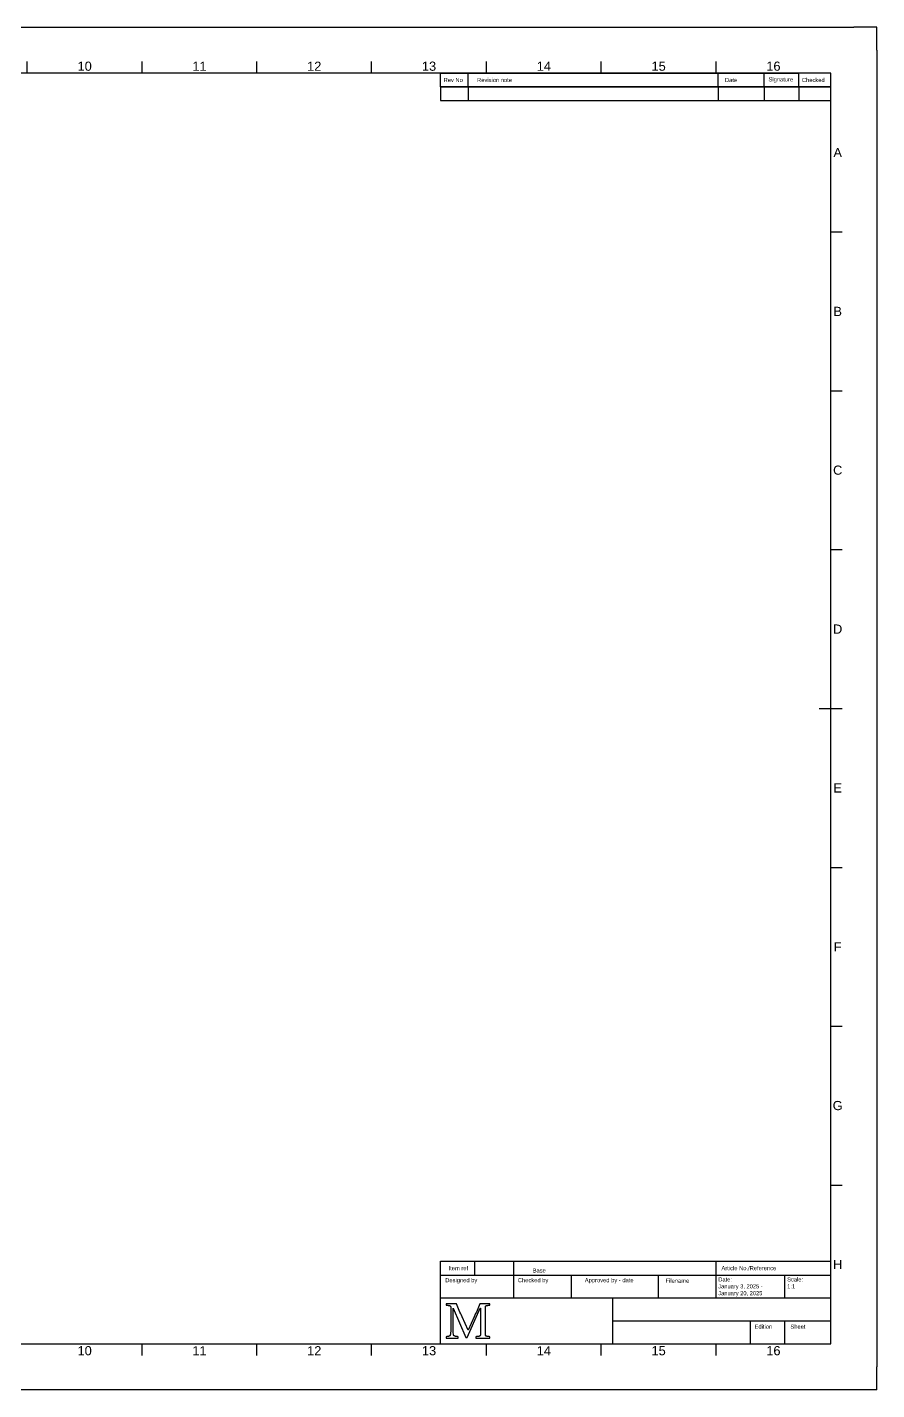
# Model space of a CAD drawing. Header units: millimetres. Extents: x 0 to 840, y 0 to 594.
# Drawn here: x 470 to 840, y 0 to 594 of the extents above; entities that cross this region are included whole.
import ezdxf

# ---------------------------------------------------------------- set-up
doc = ezdxf.new("R2010")
doc.units = ezdxf.units.MM
doc.layers.get('0').update_dxf_attribs({"lineweight": 25, "true_color": 0x000000})
for name, color, linetype, lineweight, true_color in [('Border', 7, 'Continuous', 25, 0xffffff), ('Revision', 7, 'Continuous', 25, 0xffffff), ('Title block', 7, 'Continuous', 25, 0xffffff)]:
    doc.layers.add(name, color=color, linetype=linetype, lineweight=lineweight, true_color=true_color)
doc.styles.add('textstyle1', font='')
doc.styles.add('textstyle10', font='')
doc.styles.add('textstyle11', font='')
doc.styles.add('textstyle12', font='')
doc.styles.add('textstyle13', font='')
doc.styles.add('textstyle14', font='')
doc.styles.add('textstyle15', font='')
doc.styles.add('textstyle16', font='')
doc.styles.add('textstyle18', font='')
doc.styles.add('textstyle19', font='')
doc.styles.add('textstyle2', font='')
doc.styles.add('textstyle20', font='')
doc.styles.add('textstyle21', font='')
doc.styles.add('textstyle22', font='')
doc.styles.add('textstyle23', font='')
doc.styles.add('textstyle24', font='')
doc.styles.add('textstyle25', font='')
doc.styles.add('textstyle26', font='')
doc.styles.add('textstyle27', font='')
doc.styles.add('textstyle28', font='')
doc.styles.add('textstyle3', font='')
doc.styles.add('textstyle4', font='')
doc.styles.add('textstyle47', font='')
doc.styles.add('textstyle49', font='')
doc.styles.add('textstyle5', font='')
doc.styles.add('textstyle52', font='')
doc.styles.add('textstyle53', font='')
doc.styles.add('textstyle56', font='')
doc.styles.add('textstyle57', font='')
doc.styles.add('textstyle6', font='')
doc.styles.add('textstyle60', font='')
doc.styles.add('textstyle61', font='')
doc.styles.add('textstyle63', font='')
doc.styles.add('textstyle64', font='')
doc.styles.add('textstyle65', font='')
doc.styles.add('textstyle7', font='')
doc.styles.add('textstyle8', font='')
doc.styles.add('textstyle9', font='')
doc.styles.get('textstyle1').set_extended_font_data('Arial')
doc.styles.get('textstyle10').set_extended_font_data('Arial')
doc.styles.get('textstyle11').set_extended_font_data('Arial')
doc.styles.get('textstyle12').set_extended_font_data('Arial')
doc.styles.get('textstyle13').set_extended_font_data('FreeSans')
doc.styles.get('textstyle14').set_extended_font_data('FreeSans')
doc.styles.get('textstyle15').set_extended_font_data('Arial')
doc.styles.get('textstyle16').set_extended_font_data('Arial')
doc.styles.get('textstyle18').set_extended_font_data('Arial')
doc.styles.get('textstyle19').set_extended_font_data('Arial')
doc.styles.get('textstyle2').set_extended_font_data('Arial')
doc.styles.get('textstyle20').set_extended_font_data('Arial')
doc.styles.get('textstyle21').set_extended_font_data('Arial')
doc.styles.get('textstyle22').set_extended_font_data('Arial')
doc.styles.get('textstyle23').set_extended_font_data('Arial')
doc.styles.get('textstyle24').set_extended_font_data('Arial')
doc.styles.get('textstyle25').set_extended_font_data('Arial')
doc.styles.get('textstyle26').set_extended_font_data('Arial')
doc.styles.get('textstyle27').set_extended_font_data('Arial')
doc.styles.get('textstyle28').set_extended_font_data('Arial')
doc.styles.get('textstyle3').set_extended_font_data('Arial')
doc.styles.get('textstyle4').set_extended_font_data('FreeSans')
doc.styles.get('textstyle47').set_extended_font_data('Arial')
doc.styles.get('textstyle49').set_extended_font_data('Arial')
doc.styles.get('textstyle5').set_extended_font_data('Arial')
doc.styles.get('textstyle52').set_extended_font_data('Arial')
doc.styles.get('textstyle53').set_extended_font_data('Arial')
doc.styles.get('textstyle56').set_extended_font_data('Arial')
doc.styles.get('textstyle57').set_extended_font_data('Arial')
doc.styles.get('textstyle6').set_extended_font_data('Arial')
doc.styles.get('textstyle60').set_extended_font_data('Arial')
doc.styles.get('textstyle61').set_extended_font_data('Arial')
doc.styles.get('textstyle63').set_extended_font_data('Arial')
doc.styles.get('textstyle64').set_extended_font_data('Arial')
doc.styles.get('textstyle65').set_extended_font_data('Arial')
doc.styles.get('textstyle7').set_extended_font_data('Arial')
doc.styles.get('textstyle8').set_extended_font_data('Arial')
doc.styles.get('textstyle9').set_extended_font_data('Arial')

# ---------------------------------------------------------------- blocks, each defined once
blk = doc.blocks.new('Border')
at = {"layer": 'Border'}
for p, q in [((10, 594), (830, 594)), ((840, 594), (830, 594)), ((840, 584), (840, 594)), ((840, 584), (840, 10)), ((470, 574), (470, 579)), ((520, 574), (520, 579)), ((570, 574), (570, 579)), ((620, 574), (620, 579)), ((670, 574), (670, 579)), ((720, 574), (720, 579)), ((770, 574), (770, 579)), ((470, 574), (420, 574)), ((520, 574), (470, 574)), ((470, 574), (470, 574)), ((570, 574), (520, 574)), ((520, 574), (520, 574)), ((620, 574), (570, 574)), ((670, 574), (620, 574)), ((720, 574), (670, 574)), ((770, 574), (720, 574)), ((820, 574), (770, 574)), ((820, 504.75), (820, 574)), ((820, 574), (820, 574)), ((820, 504.75), (825, 504.75)), ((820, 435.5), (820, 504.75)), ((820, 435.5), (825, 435.5)), ((820, 366.25), (820, 435.5)), ((820, 435.5), (820, 435.5)), ((820, 366.25), (825, 366.25)), ((820, 297), (820, 366.25)), ((820, 366.25), (820, 366.25)), ((815, 297), (825, 297)), ((820, 227.75), (820, 297)), ((820, 227.75), (825, 227.75)), ((820, 158.5), (820, 227.75)), ((820, 158.5), (825, 158.5)), ((820, 89.25), (820, 158.5)), ((820, 158.5), (820, 158.5)), ((820, 89.25), (825, 89.25)), ((820, 20), (820, 89.25)), ((320, 20), (520, 20)), ((520, 15), (520, 20)), ((520, 20), (570, 20)), ((570, 15), (570, 20)), ((570, 20), (620, 20)), ((620, 15), (620, 20)), ((620, 20), (670, 20)), ((670, 15), (670, 20)), ((670, 20), (720, 20)), ((720, 15), (720, 20)), ((720, 20), (770, 20)), ((770, 15), (770, 20)), ((770, 20), (820, 20)), ((820, 20), (820, 20)), ((840, 0), (840, 10)), ((830, 0), (10, 0)), ((840, 0), (830, 0))]:
    blk.add_line(p, q, dxfattribs=at)
at = {"layer": 'Border', "char_height": 4, "attachment_point": 5}
for s, insert, style in [('10', (495, 577), 'textstyle28'), ('11', (545, 577), 'textstyle25'), ('12', (595, 577), 'textstyle24'), ('13', (645, 577), 'textstyle21'), ('14', (695, 577), 'textstyle20'), ('15', (745, 577), 'textstyle65'), ('16', (795, 577), 'textstyle64'), ('A', (823, 539.375), 'textstyle61'), ('B', (823, 470.125), 'textstyle60'), ('C', (823, 400.875), 'textstyle57'), ('D', (823, 331.625), 'textstyle56'), ('E', (823, 262.375), 'textstyle53'), ('F', (823, 193.125), 'textstyle52'), ('G', (823, 123.875), 'textstyle49'), ('H', (823, 54.625), 'textstyle47'), ('10', (495, 17), 'textstyle27'), ('11', (545, 17), 'textstyle26'), ('12', (595, 17), 'textstyle23'), ('13', (645, 17), 'textstyle22'), ('14', (695, 17), 'textstyle19'), ('15', (745, 17), 'textstyle18'), ('16', (795, 17), 'textstyle63')]:
    blk.add_mtext(s, dxfattribs=dict(at, insert=insert, style=style))
blk = doc.blocks.new('Revision')
at = {"layer": 'Revision'}
for p, q in [((-170, 0), (-14, 0)), ((-170, -6), (-170, 0)), ((-158, -6), (-158, 0)), ((-49, -6), (-49, 0)), ((-29, -6), (-29, 0)), ((0, 0), (-14, 0)), ((-14, -6), (-14, 0)), ((0, -6), (0, 0)), ((-170, -6), (-170, -6)), ((-170, -6), (-158, -6)), ((0, -6), (-170, -6)), ((-170, -6), (-170, -12)), ((-158, -6), (-49, -6)), ((-158, -6), (-158, -12)), ((-49, -6), (-29, -6)), ((-49, -6), (-49, -12)), ((-29, -6), (-14, -6)), ((-29, -6), (-29, -12)), ((-14, -6), (-14, -12)), ((-14, -6), (0, -6)), ((0, -12), (0, -6)), ((-170, -12), (0, -12))]:
    blk.add_line(p, q, dxfattribs=at)
at = {"layer": 'Revision', "char_height": 1.8, "attachment_point": 5}
for s, insert, style in [('Rev No', (-164.47, -3), 'textstyle10'), ('Revision note', (-146.47, -3), 'textstyle9'), ('Date', (-43.43, -3), 'textstyle8'), ('Signature', (-21.75, -3), 'textstyle7'), ('Checked', (-7.64, -3), 'textstyle6')]:
    blk.add_mtext(s, dxfattribs=dict(at, insert=insert, style=style))
blk = doc.blocks.new('Title')
at = {"layer": 'Title block'}
for p, q in [((-170, 30), (-170, 36)), ((-170, 36), (0, 36)), ((-155, 30), (-155, 36)), ((-138, 30), (-138, 36)), ((-50, 30), (-50, 36)), ((0, 20), (0, 36)), ((-170, 30), (0, 30)), ((-170, 30), (-170, 30)), ((-170, 25), (-170, 30)), ((-170, 30), (-170, 30)), ((-138, 20), (-138, 30)), ((-113, 20), (-113, 30)), ((-75, 20), (-75, 30)), ((-50, 20), (-50, 30)), ((-20, 20), (-20, 30)), ((-170, 20), (-170, 25)), ((-170, 20), (0, 20)), ((-170, 0), (-170, 20)), ((-95, 0), (-95, 20)), ((0, 10), (0, 20)), ((-95, 10), (0, 10)), ((-35, 0), (-35, 10)), ((-20, 10), (-20, 10)), ((-20, 5), (-20, 10)), ((0, 0), (0, 10)), ((0, 0), (0, 10)), ((-170, 0), (0, 0)), ((-170, 0), (-170, 0)), ((-20, 0), (-20, 5))]:
    blk.add_line(p, q, dxfattribs=at)
at = {"layer": 'Title block', "flags": 128}
blk.add_lwpolyline([(-167.47, 2.5), (-162.33, 2.5), (-162.33, 3.13), (-162.35, 3.13), (-162.37, 3.13), (-162.38, 3.13), (-162.4, 3.13), (-162.42, 3.14), (-162.43, 3.14), (-162.45, 3.14), (-162.46, 3.14), (-162.48, 3.14), (-162.5, 3.14), (-162.51, 3.14), (-162.53, 3.14), (-162.54, 3.15), (-162.56, 3.15), (-162.57, 3.15), (-162.59, 3.15), (-162.6, 3.15), (-162.62, 3.15), (-162.63, 3.15), (-162.65, 3.15), (-162.66, 3.16), (-162.68, 3.16), (-162.69, 3.16), (-162.71, 3.16), (-162.72, 3.16), (-162.74, 3.16), (-162.75, 3.16), (-162.77, 3.16), (-162.78, 3.17), (-162.79, 3.17), (-162.81, 3.17), (-162.82, 3.17), (-162.84, 3.17), (-162.85, 3.17), (-162.86, 3.17), (-162.88, 3.17), (-162.89, 3.18), (-162.91, 3.18), (-162.92, 3.18), (-162.93, 3.18), (-162.95, 3.18), (-162.96, 3.18), (-162.97, 3.18), (-162.99, 3.19), (-163, 3.19), (-163.01, 3.19), (-163.02, 3.19), (-163.04, 3.19), (-163.05, 3.19), (-163.06, 3.19), (-163.08, 3.2), (-163.09, 3.2), (-163.1, 3.2), (-163.11, 3.2), (-163.13, 3.2), (-163.14, 3.2), (-163.15, 3.2), (-163.16, 3.21), (-163.17, 3.21), (-163.19, 3.21), (-163.2, 3.21), (-163.21, 3.21), (-163.22, 3.21), (-163.23, 3.22), (-163.24, 3.22), (-163.26, 3.22), (-163.27, 3.22), (-163.28, 3.22), (-163.29, 3.22), (-163.3, 3.23), (-163.31, 3.23), (-163.32, 3.23), (-163.34, 3.23), (-163.35, 3.23), (-163.36, 3.23), (-163.37, 3.24), (-163.38, 3.24), (-163.39, 3.24), (-163.4, 3.24), (-163.41, 3.24), (-163.42, 3.25), (-163.43, 3.25), (-163.44, 3.25), (-163.45, 3.25), (-163.46, 3.25), (-163.47, 3.26), (-163.48, 3.26), (-163.49, 3.26), (-163.5, 3.26), (-163.51, 3.27), (-163.52, 3.27), (-163.53, 3.27), (-163.54, 3.27), (-163.55, 3.27), (-163.56, 3.28), (-163.57, 3.28), (-163.58, 3.28), (-163.59, 3.28), (-163.6, 3.29), (-163.61, 3.29), (-163.62, 3.29), (-163.63, 3.29), (-163.64, 3.3), (-163.65, 3.3), (-163.66, 3.3), (-163.66, 3.3), (-163.67, 3.31), (-163.68, 3.31), (-163.69, 3.31), (-163.7, 3.31), (-163.71, 3.32), (-163.72, 3.32), (-163.72, 3.32), (-163.73, 3.33), (-163.74, 3.33), (-163.75, 3.33), (-163.76, 3.33), (-163.77, 3.34), (-163.77, 3.34), (-163.78, 3.34), (-163.79, 3.35), (-163.8, 3.35), (-163.81, 3.35), (-163.81, 3.36), (-163.82, 3.36), (-163.83, 3.36), (-163.84, 3.37), (-163.84, 3.37), (-163.85, 3.37), (-163.86, 3.38), (-163.87, 3.38), (-163.87, 3.38), (-163.88, 3.39), (-163.89, 3.39), (-163.9, 3.39), (-163.9, 3.4), (-163.91, 3.4), (-163.92, 3.4), (-163.92, 3.41), (-163.93, 3.41), (-163.94, 3.42), (-163.95, 3.42), (-163.95, 3.42), (-163.96, 3.43), (-163.97, 3.43), (-163.97, 3.44), (-163.98, 3.44), (-163.98, 3.44), (-163.99, 3.45), (-164, 3.45), (-164, 3.46), (-164.01, 3.46), (-164.02, 3.47), (-164.02, 3.47), (-164.03, 3.47), (-164.03, 3.48), (-164.04, 3.48), (-164.05, 3.49), (-164.05, 3.49), (-164.06, 3.5), (-164.06, 3.5), (-164.07, 3.51), (-164.07, 3.51), (-164.08, 3.52), (-164.09, 3.52), (-164.09, 3.53), (-164.1, 3.53), (-164.1, 3.54), (-164.11, 3.54), (-164.11, 3.55), (-164.12, 3.55), (-164.12, 3.56), (-164.13, 3.56), (-164.13, 3.57), (-164.14, 3.57), (-164.14, 3.58), (-164.15, 3.58), (-164.15, 3.59), (-164.16, 3.6), (-164.16, 3.6), (-164.17, 3.61), (-164.17, 3.61), (-164.18, 3.62), (-164.18, 3.62), (-164.19, 3.63), (-164.19, 3.64), (-164.19, 3.64), (-164.2, 3.65), (-164.2, 3.65), (-164.21, 3.66), (-164.21, 3.67), (-164.22, 3.67), (-164.22, 3.68), (-164.22, 3.69), (-164.23, 3.69), (-164.23, 3.7), (-164.24, 3.71), (-164.24, 3.71), (-164.24, 3.72), (-164.25, 3.73), (-164.25, 3.73), (-164.26, 3.74), (-164.26, 3.75), (-164.26, 3.75), (-164.27, 3.76), (-164.27, 3.77), (-164.27, 3.78), (-164.28, 3.78), (-164.28, 3.79), (-164.28, 3.8), (-164.29, 3.81), (-164.29, 3.81), (-164.29, 3.82), (-164.3, 3.83), (-164.3, 3.84), (-164.3, 3.84), (-164.31, 3.85), (-164.31, 3.86), (-164.31, 3.87), (-164.32, 3.88), (-164.32, 3.88), (-164.32, 3.89), (-164.32, 3.9), (-164.33, 3.91), (-164.33, 3.92), (-164.33, 3.93), (-164.33, 3.93), (-164.34, 3.94), (-164.34, 3.95), (-164.34, 3.96), (-164.35, 3.97), (-164.35, 3.98), (-164.35, 3.99), (-164.35, 4), (-164.35, 4), (-164.36, 4.01), (-164.36, 4.02), (-164.36, 4.03), (-164.36, 4.04), (-164.37, 4.05), (-164.37, 4.06), (-164.37, 4.07), (-164.37, 4.08), (-164.37, 4.09), (-164.38, 4.1), (-164.38, 4.11), (-164.38, 4.12), (-164.38, 4.13), (-164.38, 4.14), (-164.38, 4.15), (-164.39, 4.16), (-164.39, 4.17), (-164.39, 4.18), (-164.39, 4.19), (-164.39, 4.2), (-164.39, 4.21, -0.037093), (-164.55, 6.9), (-164.55, 15.51), (-164.5, 15.51), (-158.91, 2.76), (-158.33, 2.76), (-152.67, 15.51), (-152.6, 15.51), (-152.6, 4.52), (-152.6, 4.5), (-152.6, 4.49), (-152.6, 4.47), (-152.6, 4.46), (-152.6, 4.45), (-152.6, 4.43), (-152.6, 4.42), (-152.6, 4.41), (-152.6, 4.39), (-152.6, 4.38), (-152.6, 4.37), (-152.6, 4.35), (-152.6, 4.34), (-152.6, 4.33), (-152.6, 4.32), (-152.6, 4.3), (-152.6, 4.29), (-152.6, 4.28), (-152.61, 4.27), (-152.61, 4.25), (-152.61, 4.24), (-152.61, 4.23), (-152.61, 4.22), (-152.61, 4.21), (-152.61, 4.19), (-152.61, 4.18), (-152.61, 4.17), (-152.61, 4.16), (-152.61, 4.15), (-152.61, 4.14), (-152.61, 4.12), (-152.61, 4.11), (-152.61, 4.1), (-152.61, 4.09), (-152.61, 4.08), (-152.61, 4.07), (-152.61, 4.06), (-152.61, 4.05), (-152.61, 4.04), (-152.61, 4.03), (-152.61, 4.02), (-152.62, 4.01), (-152.62, 4), (-152.62, 3.99), (-152.62, 3.98), (-152.62, 3.97), (-152.62, 3.96), (-152.62, 3.95), (-152.62, 3.94), (-152.62, 3.93), (-152.62, 3.92), (-152.62, 3.91), (-152.63, 3.9), (-152.63, 3.89), (-152.63, 3.88), (-152.63, 3.87), (-152.63, 3.87), (-152.63, 3.86), (-152.63, 3.85), (-152.63, 3.84), (-152.64, 3.83), (-152.64, 3.82), (-152.64, 3.81), (-152.64, 3.81), (-152.64, 3.8), (-152.64, 3.79), (-152.65, 3.78), (-152.65, 3.77), (-152.65, 3.77), (-152.65, 3.76), (-152.65, 3.75), (-152.65, 3.74), (-152.66, 3.73), (-152.66, 3.73), (-152.66, 3.72), (-152.66, 3.71), (-152.66, 3.7), (-152.67, 3.7), (-152.67, 3.69), (-152.67, 3.68), (-152.67, 3.68), (-152.68, 3.67), (-152.68, 3.66), (-152.68, 3.66), (-152.68, 3.65), (-152.69, 3.64), (-152.69, 3.63), (-152.69, 3.63), (-152.7, 3.62), (-152.7, 3.62), (-152.7, 3.61), (-152.7, 3.6), (-152.71, 3.6), (-152.71, 3.59), (-152.71, 3.58), (-152.72, 3.58), (-152.72, 3.57), (-152.72, 3.57), (-152.73, 3.56), (-152.73, 3.55), (-152.74, 3.55), (-152.74, 3.54), (-152.74, 3.54), (-152.75, 3.53), (-152.75, 3.53), (-152.76, 3.52), (-152.76, 3.52), (-152.76, 3.51), (-152.77, 3.51), (-152.77, 3.5), (-152.78, 3.49), (-152.78, 3.49), (-152.79, 3.48), (-152.79, 3.48), (-152.79, 3.48), (-152.8, 3.47), (-152.8, 3.47), (-152.81, 3.46), (-152.81, 3.46), (-152.82, 3.45), (-152.82, 3.45), (-152.83, 3.44), (-152.84, 3.44), (-152.84, 3.43), (-152.85, 3.43), (-152.85, 3.42), (-152.86, 3.42), (-152.86, 3.42), (-152.87, 3.41), (-152.88, 3.41), (-152.88, 3.4), (-152.89, 3.4), (-152.89, 3.4), (-152.9, 3.39), (-152.91, 3.39), (-152.91, 3.38), (-152.92, 3.38), (-152.93, 3.38), (-152.93, 3.37), (-152.94, 3.37), (-152.95, 3.37), (-152.95, 3.36), (-152.96, 3.36), (-152.97, 3.36), (-152.98, 3.35), (-152.98, 3.35), (-152.99, 3.34), (-153, 3.34), (-153.01, 3.34), (-153.01, 3.34), (-153.02, 3.33), (-153.03, 3.33), (-153.04, 3.33), (-153.05, 3.32), (-153.06, 3.32), (-153.06, 3.32), (-153.07, 3.31), (-153.08, 3.31), (-153.09, 3.31), (-153.1, 3.3), (-153.11, 3.3), (-153.12, 3.3), (-153.13, 3.3), (-153.14, 3.29), (-153.15, 3.29), (-153.15, 3.29), (-153.16, 3.29), (-153.17, 3.28), (-153.18, 3.28), (-153.19, 3.28), (-153.2, 3.28), (-153.21, 3.27), (-153.22, 3.27), (-153.24, 3.27), (-153.25, 3.27), (-153.26, 3.26), (-153.27, 3.26), (-153.28, 3.26), (-153.29, 3.26), (-153.3, 3.25), (-153.31, 3.25), (-153.32, 3.25), (-153.34, 3.25), (-153.35, 3.25), (-153.36, 3.24), (-153.37, 3.24), (-153.38, 3.24), (-153.39, 3.24), (-153.41, 3.24), (-153.42, 3.23), (-153.43, 3.23), (-153.44, 3.23), (-153.46, 3.23), (-153.47, 3.23), (-153.48, 3.22), (-153.5, 3.22), (-153.51, 3.22), (-153.52, 3.22), (-153.54, 3.22), (-153.55, 3.22), (-153.56, 3.21), (-153.58, 3.21), (-153.59, 3.21), (-153.61, 3.21), (-153.62, 3.21), (-153.64, 3.2), (-153.65, 3.2), (-153.67, 3.2), (-153.68, 3.2), (-153.7, 3.2), (-153.71, 3.2), (-153.73, 3.19), (-153.74, 3.19), (-153.76, 3.19), (-153.77, 3.19), (-153.79, 3.19), (-153.81, 3.19), (-153.82, 3.19), (-153.84, 3.18), (-153.86, 3.18), (-153.87, 3.18), (-153.89, 3.18), (-153.91, 3.18), (-153.92, 3.18), (-153.94, 3.17), (-153.96, 3.17), (-153.98, 3.17), (-153.99, 3.17), (-154.01, 3.17), (-154.03, 3.17), (-154.05, 3.17), (-154.07, 3.16), (-154.08, 3.16), (-154.1, 3.16), (-154.12, 3.16), (-154.14, 3.16), (-154.16, 3.16), (-154.18, 3.16), (-154.2, 3.15), (-154.22, 3.15), (-154.24, 3.15), (-154.26, 3.15), (-154.28, 3.15), (-154.3, 3.15), (-154.32, 3.15), (-154.34, 3.14), (-154.36, 3.14), (-154.38, 3.14), (-154.4, 3.14), (-154.42, 3.14), (-154.44, 3.14), (-154.47, 3.14), (-154.49, 3.13), (-154.51, 3.13), (-154.53, 3.13), (-154.55, 3.13), (-154.55, 2.5), (-148.51, 2.5), (-148.51, 3.13), (-148.53, 3.13), (-148.55, 3.13), (-148.57, 3.13), (-148.59, 3.14), (-148.61, 3.14), (-148.64, 3.14), (-148.66, 3.14), (-148.68, 3.14), (-148.7, 3.14), (-148.72, 3.14), (-148.74, 3.15), (-148.76, 3.15), (-148.78, 3.15), (-148.8, 3.15), (-148.82, 3.15), (-148.84, 3.15), (-148.86, 3.15), (-148.88, 3.16), (-148.9, 3.16), (-148.92, 3.16), (-148.93, 3.16), (-148.95, 3.16), (-148.97, 3.16), (-148.99, 3.16), (-149.01, 3.17), (-149.03, 3.17), (-149.04, 3.17), (-149.06, 3.17), (-149.08, 3.17), (-149.1, 3.17), (-149.11, 3.17), (-149.13, 3.18), (-149.15, 3.18), (-149.16, 3.18), (-149.18, 3.18), (-149.2, 3.18), (-149.21, 3.18), (-149.23, 3.19), (-149.25, 3.19), (-149.26, 3.19), (-149.28, 3.19), (-149.29, 3.19), (-149.31, 3.19), (-149.33, 3.19), (-149.34, 3.2), (-149.36, 3.2), (-149.37, 3.2), (-149.39, 3.2), (-149.4, 3.2), (-149.42, 3.2), (-149.43, 3.21), (-149.44, 3.21), (-149.46, 3.21), (-149.47, 3.21), (-149.49, 3.21), (-149.5, 3.22), (-149.51, 3.22), (-149.53, 3.22), (-149.54, 3.22), (-149.55, 3.22), (-149.57, 3.22), (-149.58, 3.23), (-149.59, 3.23), (-149.61, 3.23), (-149.62, 3.23), (-149.63, 3.23), (-149.64, 3.24), (-149.66, 3.24), (-149.67, 3.24), (-149.68, 3.24), (-149.69, 3.24), (-149.7, 3.25), (-149.72, 3.25), (-149.73, 3.25), (-149.74, 3.25), (-149.75, 3.25), (-149.76, 3.26), (-149.77, 3.26), (-149.78, 3.26), (-149.79, 3.26), (-149.8, 3.27), (-149.81, 3.27), (-149.83, 3.27), (-149.84, 3.27), (-149.85, 3.28), (-149.86, 3.28), (-149.87, 3.28), (-149.88, 3.28), (-149.89, 3.29), (-149.9, 3.29), (-149.91, 3.29), (-149.91, 3.29), (-149.92, 3.3), (-149.93, 3.3), (-149.94, 3.3), (-149.95, 3.3), (-149.96, 3.31), (-149.97, 3.31), (-149.98, 3.31), (-149.99, 3.32), (-149.99, 3.32), (-150, 3.32), (-150.01, 3.33), (-150.02, 3.33), (-150.03, 3.33), (-150.04, 3.34), (-150.04, 3.34), (-150.05, 3.34), (-150.06, 3.34), (-150.07, 3.35), (-150.07, 3.35), (-150.08, 3.36), (-150.09, 3.36), (-150.1, 3.36), (-150.1, 3.37), (-150.11, 3.37), (-150.12, 3.37), (-150.12, 3.38), (-150.13, 3.38), (-150.14, 3.38), (-150.14, 3.39), (-150.15, 3.39), (-150.16, 3.4), (-150.16, 3.4), (-150.17, 3.4), (-150.18, 3.41), (-150.18, 3.41), (-150.19, 3.42), (-150.19, 3.42), (-150.2, 3.42), (-150.21, 3.43), (-150.21, 3.43), (-150.22, 3.44), (-150.22, 3.44), (-150.23, 3.45), (-150.23, 3.45), (-150.24, 3.46), (-150.24, 3.46), (-150.25, 3.47), (-150.25, 3.47), (-150.26, 3.48), (-150.26, 3.48), (-150.27, 3.48), (-150.27, 3.49), (-150.28, 3.49), (-150.28, 3.5), (-150.29, 3.51), (-150.29, 3.51), (-150.29, 3.52), (-150.3, 3.52), (-150.3, 3.53), (-150.31, 3.53), (-150.31, 3.54), (-150.31, 3.54), (-150.32, 3.55), (-150.32, 3.55), (-150.33, 3.56), (-150.33, 3.57), (-150.33, 3.57), (-150.34, 3.58), (-150.34, 3.58), (-150.34, 3.59), (-150.35, 3.6), (-150.35, 3.6), (-150.35, 3.61), (-150.36, 3.62), (-150.36, 3.62), (-150.36, 3.63), (-150.36, 3.63), (-150.37, 3.64), (-150.37, 3.65), (-150.37, 3.66), (-150.38, 3.66), (-150.38, 3.67), (-150.38, 3.68), (-150.38, 3.68), (-150.39, 3.69), (-150.39, 3.7), (-150.39, 3.7), (-150.39, 3.71), (-150.4, 3.72), (-150.4, 3.73), (-150.4, 3.73), (-150.4, 3.74), (-150.4, 3.75), (-150.41, 3.76), (-150.41, 3.77), (-150.41, 3.77), (-150.41, 3.78), (-150.41, 3.79), (-150.42, 3.8), (-150.42, 3.81), (-150.42, 3.81), (-150.42, 3.82), (-150.42, 3.83), (-150.42, 3.84), (-150.42, 3.85), (-150.43, 3.86), (-150.43, 3.87), (-150.43, 3.87), (-150.43, 3.88), (-150.43, 3.89), (-150.43, 3.9), (-150.43, 3.91), (-150.43, 3.92), (-150.44, 3.93), (-150.44, 3.94), (-150.44, 3.95), (-150.44, 3.96), (-150.44, 3.97), (-150.44, 3.98), (-150.44, 3.99), (-150.44, 4), (-150.44, 4.01), (-150.44, 4.02), (-150.45, 4.03), (-150.45, 4.04), (-150.45, 4.05), (-150.45, 4.06), (-150.45, 4.07), (-150.45, 4.08), (-150.45, 4.09), (-150.45, 4.1), (-150.45, 4.11), (-150.45, 4.12), (-150.45, 4.14), (-150.45, 4.15), (-150.45, 4.16), (-150.45, 4.17), (-150.45, 4.18), (-150.45, 4.19), (-150.45, 4.21), (-150.45, 4.22), (-150.45, 4.23), (-150.45, 4.24), (-150.45, 4.25), (-150.45, 4.27), (-150.46, 4.28), (-150.46, 4.29), (-150.46, 4.3), (-150.46, 4.32), (-150.46, 4.33), (-150.46, 4.34), (-150.46, 4.35), (-150.46, 4.37), (-150.46, 4.38), (-150.46, 4.39), (-150.46, 4.41), (-150.46, 4.42), (-150.46, 4.43), (-150.46, 4.45), (-150.46, 4.46), (-150.46, 4.47), (-150.46, 4.49), (-150.46, 4.5), (-150.46, 4.52), (-150.46, 15.49), (-150.46, 15.5), (-150.46, 15.51), (-150.46, 15.53), (-150.46, 15.54), (-150.46, 15.56), (-150.46, 15.57), (-150.46, 15.58), (-150.46, 15.6), (-150.46, 15.61), (-150.46, 15.62), (-150.46, 15.64), (-150.46, 15.65), (-150.46, 15.66), (-150.46, 15.67), (-150.46, 15.69), (-150.46, 15.7), (-150.46, 15.71), (-150.46, 15.72), (-150.45, 15.74), (-150.45, 15.75), (-150.45, 15.76), (-150.45, 15.77), (-150.45, 15.78), (-150.45, 15.8), (-150.45, 15.81), (-150.45, 15.82), (-150.45, 15.83), (-150.45, 15.84), (-150.45, 15.85), (-150.45, 15.87), (-150.45, 15.88), (-150.45, 15.89), (-150.45, 15.9), (-150.45, 15.91), (-150.45, 15.92), (-150.45, 15.93), (-150.45, 15.94), (-150.45, 15.95), (-150.45, 15.96), (-150.45, 15.97), (-150.44, 15.98), (-150.44, 15.99), (-150.44, 16), (-150.44, 16.01), (-150.44, 16.02), (-150.44, 16.03), (-150.44, 16.04), (-150.44, 16.05), (-150.44, 16.06), (-150.44, 16.07), (-150.43, 16.08), (-150.43, 16.09), (-150.43, 16.1), (-150.43, 16.11), (-150.43, 16.12), (-150.43, 16.13), (-150.43, 16.14), (-150.43, 16.14), (-150.42, 16.15), (-150.42, 16.16), (-150.42, 16.17), (-150.42, 16.18), (-150.42, 16.19), (-150.42, 16.2), (-150.42, 16.2), (-150.41, 16.21), (-150.41, 16.22), (-150.41, 16.23), (-150.41, 16.24), (-150.41, 16.24), (-150.4, 16.25), (-150.4, 16.26), (-150.4, 16.27), (-150.4, 16.27), (-150.4, 16.28), (-150.39, 16.29), (-150.39, 16.3), (-150.39, 16.3), (-150.39, 16.31), (-150.38, 16.32), (-150.38, 16.32), (-150.38, 16.33), (-150.38, 16.34), (-150.37, 16.35), (-150.37, 16.35), (-150.37, 16.36), (-150.36, 16.37), (-150.36, 16.37), (-150.36, 16.38), (-150.36, 16.39), (-150.35, 16.39), (-150.35, 16.4), (-150.35, 16.4), (-150.34, 16.41), (-150.34, 16.42), (-150.34, 16.42), (-150.33, 16.43), (-150.33, 16.43), (-150.33, 16.44), (-150.32, 16.45), (-150.32, 16.45), (-150.31, 16.46), (-150.31, 16.46), (-150.31, 16.47), (-150.3, 16.47), (-150.3, 16.48), (-150.29, 16.48), (-150.29, 16.49), (-150.29, 16.5), (-150.28, 16.5), (-150.28, 16.51), (-150.27, 16.51), (-150.27, 16.52), (-150.26, 16.52), (-150.26, 16.53), (-150.25, 16.53), (-150.25, 16.54), (-150.24, 16.54), (-150.24, 16.54), (-150.23, 16.55), (-150.23, 16.55), (-150.22, 16.56), (-150.22, 16.56), (-150.21, 16.57), (-150.21, 16.57), (-150.2, 16.58), (-150.19, 16.58), (-150.19, 16.58), (-150.18, 16.59), (-150.18, 16.59), (-150.17, 16.6), (-150.16, 16.6), (-150.16, 16.6), (-150.15, 16.61), (-150.14, 16.61), (-150.14, 16.62), (-150.13, 16.62), (-150.12, 16.62), (-150.12, 16.63), (-150.11, 16.63), (-150.1, 16.63), (-150.1, 16.64), (-150.09, 16.64), (-150.08, 16.65), (-150.07, 16.65), (-150.07, 16.65), (-150.06, 16.66), (-150.05, 16.66), (-150.04, 16.66), (-150.04, 16.67), (-150.03, 16.67), (-150.02, 16.67), (-150.01, 16.67), (-150, 16.68), (-149.99, 16.68), (-149.99, 16.68), (-149.98, 16.69), (-149.97, 16.69), (-149.96, 16.69), (-149.95, 16.7), (-149.94, 16.7), (-149.93, 16.7), (-149.92, 16.7), (-149.91, 16.71), (-149.91, 16.71), (-149.9, 16.71), (-149.89, 16.71), (-149.88, 16.72), (-149.87, 16.72), (-149.86, 16.72), (-149.85, 16.72), (-149.84, 16.73), (-149.83, 16.73), (-149.81, 16.73), (-149.8, 16.73), (-149.79, 16.74), (-149.78, 16.74), (-149.77, 16.74), (-149.76, 16.74), (-149.75, 16.75), (-149.74, 16.75), (-149.73, 16.75), (-149.72, 16.75), (-149.7, 16.75), (-149.69, 16.76), (-149.68, 16.76), (-149.67, 16.76), (-149.66, 16.76), (-149.64, 16.76), (-149.63, 16.77), (-149.62, 16.77), (-149.61, 16.77), (-149.59, 16.77), (-149.58, 16.77), (-149.57, 16.78), (-149.55, 16.78), (-149.54, 16.78), (-149.53, 16.78), (-149.51, 16.78), (-149.5, 16.79), (-149.49, 16.79), (-149.47, 16.79), (-149.46, 16.79), (-149.44, 16.79), (-149.43, 16.79), (-149.42, 16.8), (-149.4, 16.8), (-149.39, 16.8), (-149.37, 16.8), (-149.36, 16.8), (-149.34, 16.8), (-149.33, 16.81), (-149.31, 16.81), (-149.29, 16.81), (-149.28, 16.81), (-149.26, 16.81), (-149.25, 16.81), (-149.23, 16.81), (-149.21, 16.82), (-149.2, 16.82), (-149.18, 16.82), (-149.16, 16.82), (-149.15, 16.82), (-149.13, 16.82), (-149.11, 16.83), (-149.1, 16.83), (-149.08, 16.83), (-149.06, 16.83), (-149.04, 16.83), (-149.03, 16.83), (-149.01, 16.83), (-148.99, 16.84), (-148.97, 16.84), (-148.95, 16.84), (-148.93, 16.84), (-148.92, 16.84), (-148.9, 16.84), (-148.88, 16.84), (-148.86, 16.85), (-148.84, 16.85), (-148.82, 16.85), (-148.8, 16.85), (-148.78, 16.85), (-148.76, 16.85), (-148.74, 16.85), (-148.72, 16.86), (-148.7, 16.86), (-148.68, 16.86), (-148.66, 16.86), (-148.64, 16.86), (-148.61, 16.86), (-148.59, 16.86), (-148.57, 16.87), (-148.55, 16.87), (-148.53, 16.87), (-148.51, 16.87), (-148.51, 17.5), (-152.86, 17.5, -0.015524), (-155.36, 11.76), (-157.96, 5.95), (-158, 5.95), (-160.56, 11.73, -0.007094), (-163.09, 17.5), (-167.49, 17.5), (-167.49, 16.87), (-167.47, 16.87), (-167.45, 16.87), (-167.43, 16.87), (-167.41, 16.86), (-167.38, 16.86), (-167.36, 16.86), (-167.34, 16.86), (-167.32, 16.86), (-167.3, 16.86), (-167.28, 16.86), (-167.26, 16.85), (-167.24, 16.85), (-167.22, 16.85), (-167.2, 16.85), (-167.18, 16.85), (-167.16, 16.85), (-167.14, 16.85), (-167.12, 16.84), (-167.1, 16.84), (-167.08, 16.84), (-167.06, 16.84), (-167.04, 16.84), (-167.02, 16.84), (-167.01, 16.84), (-166.99, 16.83), (-166.97, 16.83), (-166.95, 16.83), (-166.93, 16.83), (-166.91, 16.83), (-166.9, 16.83), (-166.88, 16.83), (-166.86, 16.82), (-166.85, 16.82), (-166.83, 16.82), (-166.81, 16.82), (-166.79, 16.82), (-166.78, 16.82), (-166.76, 16.81), (-166.75, 16.81), (-166.73, 16.81), (-166.71, 16.81), (-166.7, 16.81), (-166.68, 16.81), (-166.67, 16.81), (-166.65, 16.8), (-166.64, 16.8), (-166.62, 16.8), (-166.61, 16.8), (-166.59, 16.8), (-166.58, 16.8), (-166.56, 16.79), (-166.55, 16.79), (-166.53, 16.79), (-166.52, 16.79), (-166.5, 16.79), (-166.49, 16.79), (-166.48, 16.78), (-166.46, 16.78), (-166.45, 16.78), (-166.44, 16.78), (-166.42, 16.78), (-166.41, 16.77), (-166.4, 16.77), (-166.38, 16.77), (-166.37, 16.77), (-166.36, 16.77), (-166.35, 16.76), (-166.33, 16.76), (-166.32, 16.76), (-166.31, 16.76), (-166.3, 16.76), (-166.29, 16.75), (-166.27, 16.75), (-166.26, 16.75), (-166.25, 16.75), (-166.24, 16.75), (-166.23, 16.74), (-166.22, 16.74), (-166.21, 16.74), (-166.2, 16.74), (-166.19, 16.73), (-166.18, 16.73), (-166.16, 16.73), (-166.15, 16.73), (-166.14, 16.72), (-166.13, 16.72), (-166.12, 16.72), (-166.11, 16.72), (-166.1, 16.71), (-166.09, 16.71), (-166.08, 16.71), (-166.08, 16.71), (-166.07, 16.7), (-166.06, 16.7), (-166.05, 16.7), (-166.04, 16.7), (-166.03, 16.69), (-166.02, 16.69), (-166.01, 16.69), (-166, 16.68), (-166, 16.68), (-165.99, 16.68), (-165.98, 16.67), (-165.97, 16.67), (-165.96, 16.67), (-165.95, 16.67), (-165.95, 16.66), (-165.94, 16.66), (-165.93, 16.66), (-165.92, 16.65), (-165.92, 16.65), (-165.91, 16.65), (-165.9, 16.64), (-165.89, 16.64), (-165.89, 16.63), (-165.88, 16.63), (-165.87, 16.63), (-165.87, 16.62), (-165.86, 16.62), (-165.85, 16.62), (-165.85, 16.61), (-165.84, 16.61), (-165.83, 16.6), (-165.83, 16.6), (-165.82, 16.6), (-165.82, 16.59), (-165.81, 16.59), (-165.8, 16.58), (-165.8, 16.58), (-165.79, 16.58), (-165.79, 16.57), (-165.78, 16.57), (-165.78, 16.56), (-165.77, 16.56), (-165.76, 16.55), (-165.76, 16.55), (-165.75, 16.54), (-165.75, 16.54), (-165.74, 16.54), (-165.74, 16.53), (-165.73, 16.53), (-165.73, 16.52), (-165.73, 16.52), (-165.72, 16.51), (-165.72, 16.51), (-165.71, 16.5), (-165.71, 16.5), (-165.7, 16.49), (-165.7, 16.48), (-165.69, 16.48), (-165.69, 16.47), (-165.69, 16.47), (-165.68, 16.46), (-165.68, 16.46), (-165.68, 16.45), (-165.67, 16.45), (-165.67, 16.44), (-165.66, 16.43), (-165.66, 16.43), (-165.66, 16.42), (-165.65, 16.42), (-165.65, 16.41), (-165.65, 16.4), (-165.64, 16.4), (-165.64, 16.39), (-165.64, 16.39), (-165.64, 16.38), (-165.63, 16.37), (-165.63, 16.37), (-165.63, 16.36), (-165.62, 16.35), (-165.62, 16.35), (-165.62, 16.34), (-165.62, 16.33), (-165.61, 16.32), (-165.61, 16.32), (-165.61, 16.31), (-165.61, 16.3), (-165.6, 16.3), (-165.6, 16.29), (-165.6, 16.28), (-165.6, 16.27), (-165.6, 16.27), (-165.59, 16.26), (-165.59, 16.25), (-165.59, 16.24), (-165.59, 16.24), (-165.59, 16.23), (-165.58, 16.22), (-165.58, 16.21), (-165.58, 16.2), (-165.58, 16.2), (-165.58, 16.19), (-165.58, 16.18), (-165.58, 16.17), (-165.57, 16.16), (-165.57, 16.15), (-165.57, 16.14), (-165.57, 16.14), (-165.57, 16.13), (-165.57, 16.12), (-165.57, 16.11), (-165.57, 16.1), (-165.56, 16.09), (-165.56, 16.08), (-165.56, 16.07), (-165.56, 16.06), (-165.56, 16.05), (-165.56, 16.04), (-165.56, 16.03), (-165.56, 16.02), (-165.56, 16.01), (-165.56, 16), (-165.55, 15.99), (-165.55, 15.98), (-165.55, 15.97), (-165.55, 15.96), (-165.55, 15.95), (-165.55, 15.94), (-165.55, 15.93), (-165.55, 15.92), (-165.55, 15.91), (-165.55, 15.9), (-165.55, 15.89), (-165.55, 15.88), (-165.55, 15.87), (-165.55, 15.85), (-165.55, 15.84), (-165.55, 15.83), (-165.55, 15.82), (-165.55, 15.81), (-165.55, 15.8), (-165.55, 15.78), (-165.55, 15.77), (-165.55, 15.76), (-165.54, 15.75), (-165.54, 15.74), (-165.54, 15.72), (-165.54, 15.71), (-165.54, 15.7), (-165.54, 15.69), (-165.54, 15.67), (-165.54, 15.66), (-165.54, 15.65), (-165.54, 15.64), (-165.54, 15.62), (-165.54, 15.61), (-165.54, 15.6), (-165.54, 15.58), (-165.54, 15.57), (-165.54, 15.56), (-165.54, 15.54), (-165.54, 15.53), (-165.54, 15.51), (-165.54, 15.5), (-165.54, 15.49), (-165.54, 6.9, -0.037811), (-165.7, 4.21), (-165.7, 4.2), (-165.7, 4.19), (-165.7, 4.18), (-165.7, 4.17), (-165.7, 4.16), (-165.71, 4.15), (-165.71, 4.14), (-165.71, 4.13), (-165.71, 4.12), (-165.71, 4.11), (-165.72, 4.1), (-165.72, 4.09), (-165.72, 4.08), (-165.72, 4.07), (-165.72, 4.06), (-165.73, 4.05), (-165.73, 4.04), (-165.73, 4.03), (-165.73, 4.02), (-165.73, 4.01), (-165.74, 4), (-165.74, 3.99), (-165.74, 3.99), (-165.74, 3.98), (-165.75, 3.97), (-165.75, 3.96), (-165.75, 3.95), (-165.75, 3.94), (-165.76, 3.93), (-165.76, 3.92), (-165.76, 3.92), (-165.76, 3.91), (-165.77, 3.9), (-165.77, 3.89), (-165.77, 3.88), (-165.77, 3.87), (-165.78, 3.87), (-165.78, 3.86), (-165.78, 3.85), (-165.79, 3.84), (-165.79, 3.83), (-165.79, 3.83), (-165.8, 3.82), (-165.8, 3.81), (-165.8, 3.8), (-165.81, 3.8), (-165.81, 3.79), (-165.81, 3.78), (-165.82, 3.77), (-165.82, 3.77), (-165.82, 3.76), (-165.83, 3.75), (-165.83, 3.75), (-165.83, 3.74), (-165.84, 3.73), (-165.84, 3.72), (-165.84, 3.72), (-165.85, 3.71), (-165.85, 3.7), (-165.85, 3.7), (-165.86, 3.69), (-165.86, 3.68), (-165.87, 3.68), (-165.87, 3.67), (-165.87, 3.66), (-165.88, 3.66), (-165.88, 3.65), (-165.89, 3.65), (-165.89, 3.64), (-165.89, 3.63), (-165.9, 3.63), (-165.9, 3.62), (-165.91, 3.62), (-165.91, 3.61), (-165.92, 3.6), (-165.92, 3.6), (-165.93, 3.59), (-165.93, 3.59), (-165.93, 3.58), (-165.94, 3.57), (-165.94, 3.57), (-165.95, 3.56), (-165.95, 3.56), (-165.96, 3.55), (-165.96, 3.55), (-165.97, 3.54), (-165.97, 3.54), (-165.98, 3.53), (-165.98, 3.53), (-165.99, 3.52), (-165.99, 3.52), (-166, 3.51), (-166, 3.51), (-166.01, 3.5), (-166.01, 3.5), (-166.02, 3.49), (-166.02, 3.49), (-166.03, 3.48), (-166.03, 3.48), (-166.04, 3.47), (-166.05, 3.47), (-166.05, 3.46), (-166.06, 3.46), (-166.06, 3.46), (-166.07, 3.45), (-166.07, 3.45), (-166.08, 3.44), (-166.08, 3.44), (-166.09, 3.43), (-166.1, 3.43), (-166.1, 3.43), (-166.11, 3.42), (-166.11, 3.42), (-166.12, 3.41), (-166.13, 3.41), (-166.13, 3.41), (-166.14, 3.4), (-166.15, 3.4), (-166.15, 3.39), (-166.16, 3.39), (-166.16, 3.39), (-166.17, 3.38), (-166.18, 3.38), (-166.18, 3.38), (-166.19, 3.37), (-166.2, 3.37), (-166.2, 3.37), (-166.21, 3.36), (-166.22, 3.36), (-166.22, 3.35), (-166.23, 3.35), (-166.24, 3.35), (-166.24, 3.35), (-166.25, 3.34), (-166.26, 3.34), (-166.27, 3.34), (-166.27, 3.33), (-166.28, 3.33), (-166.29, 3.33), (-166.29, 3.32), (-166.3, 3.32), (-166.31, 3.32), (-166.32, 3.31), (-166.32, 3.31), (-166.33, 3.31), (-166.34, 3.31), (-166.35, 3.3), (-166.35, 3.3), (-166.36, 3.3), (-166.37, 3.29), (-166.38, 3.29), (-166.39, 3.29), (-166.39, 3.29), (-166.4, 3.28), (-166.41, 3.28), (-166.42, 3.28), (-166.43, 3.28), (-166.43, 3.27), (-166.44, 3.27), (-166.45, 3.27), (-166.46, 3.27), (-166.47, 3.27), (-166.47, 3.26), (-166.48, 3.26), (-166.49, 3.26), (-166.5, 3.26), (-166.51, 3.25), (-166.52, 3.25), (-166.53, 3.25), (-166.53, 3.25), (-166.54, 3.25), (-166.55, 3.24), (-166.56, 3.24), (-166.57, 3.24), (-166.58, 3.24), (-166.59, 3.24), (-166.6, 3.23), (-166.61, 3.23), (-166.61, 3.23), (-166.62, 3.23), (-166.63, 3.23), (-166.64, 3.22), (-166.65, 3.22), (-166.66, 3.22), (-166.67, 3.22), (-166.68, 3.22), (-166.69, 3.22), (-166.7, 3.21), (-166.71, 3.21), (-166.72, 3.21), (-166.73, 3.21), (-166.74, 3.21), (-166.75, 3.21), (-166.76, 3.2), (-166.77, 3.2), (-166.78, 3.2), (-166.79, 3.2), (-166.8, 3.2), (-166.81, 3.2), (-166.82, 3.19), (-166.83, 3.19), (-166.84, 3.19), (-166.85, 3.19), (-166.86, 3.19), (-166.87, 3.19), (-166.88, 3.19), (-166.89, 3.18), (-166.9, 3.18), (-166.91, 3.18), (-166.92, 3.18), (-166.93, 3.18), (-166.94, 3.18), (-166.96, 3.18), (-166.97, 3.18), (-166.98, 3.17), (-166.99, 3.17), (-167, 3.17), (-167.01, 3.17), (-167.02, 3.17), (-167.03, 3.17), (-167.04, 3.17), (-167.06, 3.17), (-167.07, 3.16), (-167.08, 3.16), (-167.09, 3.16), (-167.1, 3.16), (-167.11, 3.16), (-167.13, 3.16), (-167.14, 3.16), (-167.15, 3.16), (-167.16, 3.16), (-167.17, 3.15), (-167.18, 3.15), (-167.2, 3.15), (-167.21, 3.15), (-167.22, 3.15), (-167.23, 3.15), (-167.24, 3.15), (-167.26, 3.15), (-167.27, 3.15), (-167.28, 3.14), (-167.29, 3.14), (-167.31, 3.14), (-167.32, 3.14), (-167.33, 3.14), (-167.34, 3.14), (-167.36, 3.14), (-167.37, 3.14), (-167.38, 3.14), (-167.4, 3.14), (-167.41, 3.13), (-167.42, 3.13), (-167.43, 3.13), (-167.45, 3.13), (-167.46, 3.13), (-167.47, 3.13)], format="xyb", close=True, dxfattribs=at)
at = {"layer": 'Title block', "char_height": 1.8}
for s, insert, attachment_point, style in [('Item ref', (-162.25, 33), 5, 'textstyle5'), ('Base', (-127, 32), 5, 'textstyle4'), ('Article No./Reference', (-35.69, 33), 5, 'textstyle3'), ('Designed by', (-160.98, 27.5), 5, 'textstyle2'), ('Checked by', (-129.68, 27.5), 5, 'textstyle1'), ('Approved by - date', (-96.53, 27.5), 5, 'textstyle16'), ('Filename', (-66.81, 27.5), 5, 'textstyle15'), ('Date:\\PJanuary 3, 2025 - \\PJanuary 20, 2025', (-49, 29), 1, 'textstyle14'), ('Scale:\\P1:1', (-19, 29), 1, 'textstyle13'), ('Edition', (-29.37, 7.5), 5, 'textstyle12'), ('Sheet', (-14.31, 7.5), 5, 'textstyle11')]:
    blk.add_mtext(s, dxfattribs=dict(at, insert=insert, attachment_point=attachment_point, style=style))
blk = doc.blocks.new('ISO eng A1 metric template')
at = {"layer": 'Border'}
blk.add_blockref('Border', (0, 0), dxfattribs=at)
at = {"layer": 'Revision'}
blk.add_blockref('Revision', (820, 574), dxfattribs=at)
at = {"layer": 'Title block'}
blk.add_blockref('Title', (820, 20), dxfattribs=at)

msp = doc.modelspace()

# ---------------------------------------------------------------- block references
msp.add_blockref('ISO eng A1 metric template', (0, 0))

doc.saveas('drawing.dxf')
